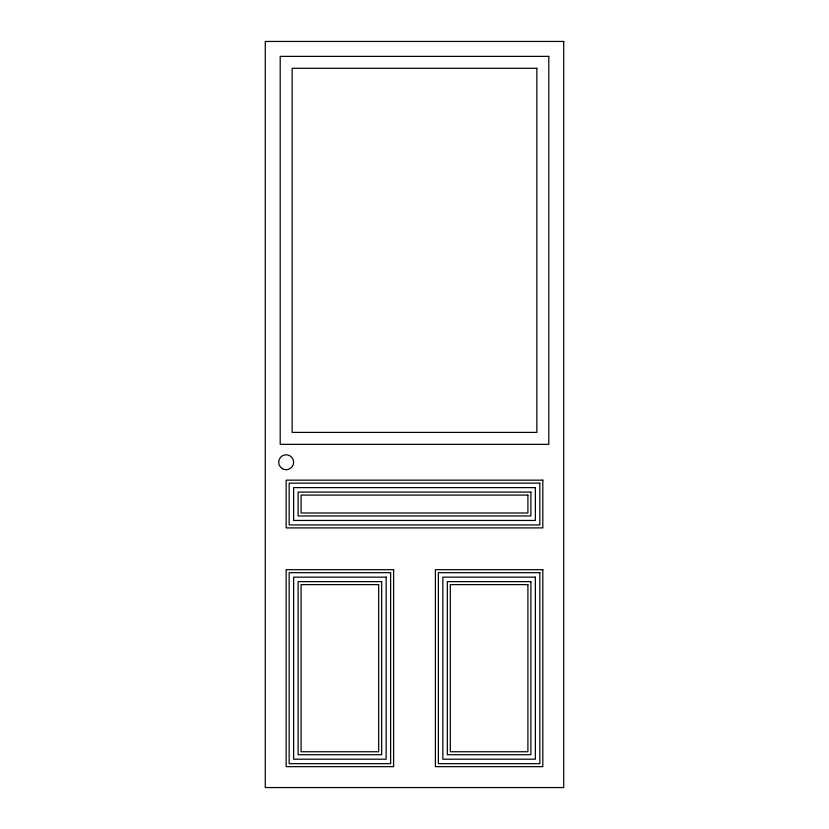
<?xml version="1.0" encoding="UTF-8"?>
<svg xmlns="http://www.w3.org/2000/svg" width="829" height="829" viewBox="0 0 829 829"><rect width="100%" height="100%" fill="white"/><g stroke="black" fill="none" stroke-linecap="round" stroke-linejoin="round"><path stroke-width="1.24" d="M563.72 41.45L265.28 41.45L265.28 787.55L563.72 787.55L563.72 41.45M548.798 56.372L280.202 56.372L280.202 444.344L548.798 444.344L548.798 56.372M536.86 68.31L292.14 68.31L292.14 432.406L536.86 432.406L536.86 68.31M542.829 480.157L286.171 480.157L286.171 527.907L542.829 527.907L542.829 480.157M539.845 483.141L289.155 483.141L289.155 524.923L539.845 524.923L539.845 483.141M535.368 487.618L293.632 487.618L293.632 520.446L535.368 520.446L535.368 487.618M530.892 492.094L298.108 492.094L298.108 515.97L530.892 515.97L530.892 492.094M527.907 495.079L301.093 495.079L301.093 512.985L527.907 512.985L527.907 495.079M393.609 569.689L286.171 569.689L286.171 766.659L393.609 766.659L393.609 569.689M542.829 569.689L435.391 569.689L435.391 766.659L542.829 766.659L542.829 569.689M390.625 572.673L289.155 572.673L289.155 763.675L390.625 763.675L390.625 572.673M539.845 572.673L438.375 572.673L438.375 763.675L539.845 763.675L539.845 572.673M386.148 577.15L293.632 577.15L293.632 759.198L386.148 759.198L386.148 577.15M535.368 577.15L442.852 577.15L442.852 759.198L535.368 759.198L535.368 577.15M381.672 581.626L298.108 581.626L298.108 754.722L381.672 754.722L381.672 581.626M530.892 581.626L447.328 581.626L447.328 754.722L530.892 754.722L530.892 581.626M378.687 584.611L301.093 584.611L301.093 751.737L378.687 751.737L378.687 584.611M527.907 584.611L450.313 584.611L450.313 751.737L527.907 751.737L527.907 584.611M282.44 468.717A7.461 7.461 0 0 0 293.632 462.25A7.461 7.461 0 0 0 282.44 455.784A7.461 7.461 0 0 0 282.44 468.717"/></g></svg>
